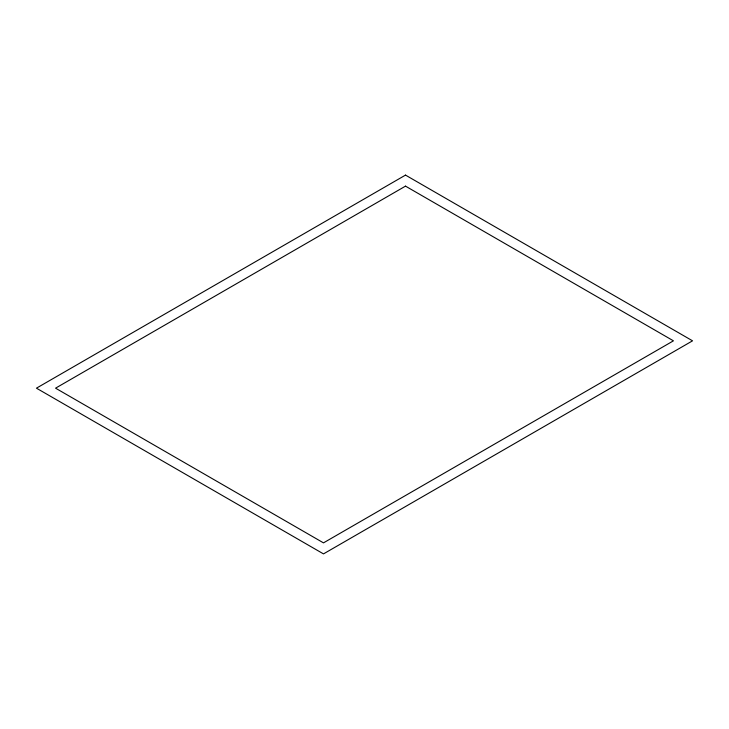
<?xml version="1.0" encoding="UTF-8"?>
<svg xmlns="http://www.w3.org/2000/svg" width="729" height="729" viewBox="0 0 729 729"><rect width="100%" height="100%" fill="white"/><g stroke="black" fill="none" stroke-linecap="round" stroke-linejoin="round"><path stroke-width="1.09" d="M405.506 175.106L36.45 388.174L323.494 553.894L692.55 340.826L405.506 175.106M405.506 186.132L55.559 388.174L323.494 542.868L673.441 340.826L405.506 186.132"/></g></svg>
